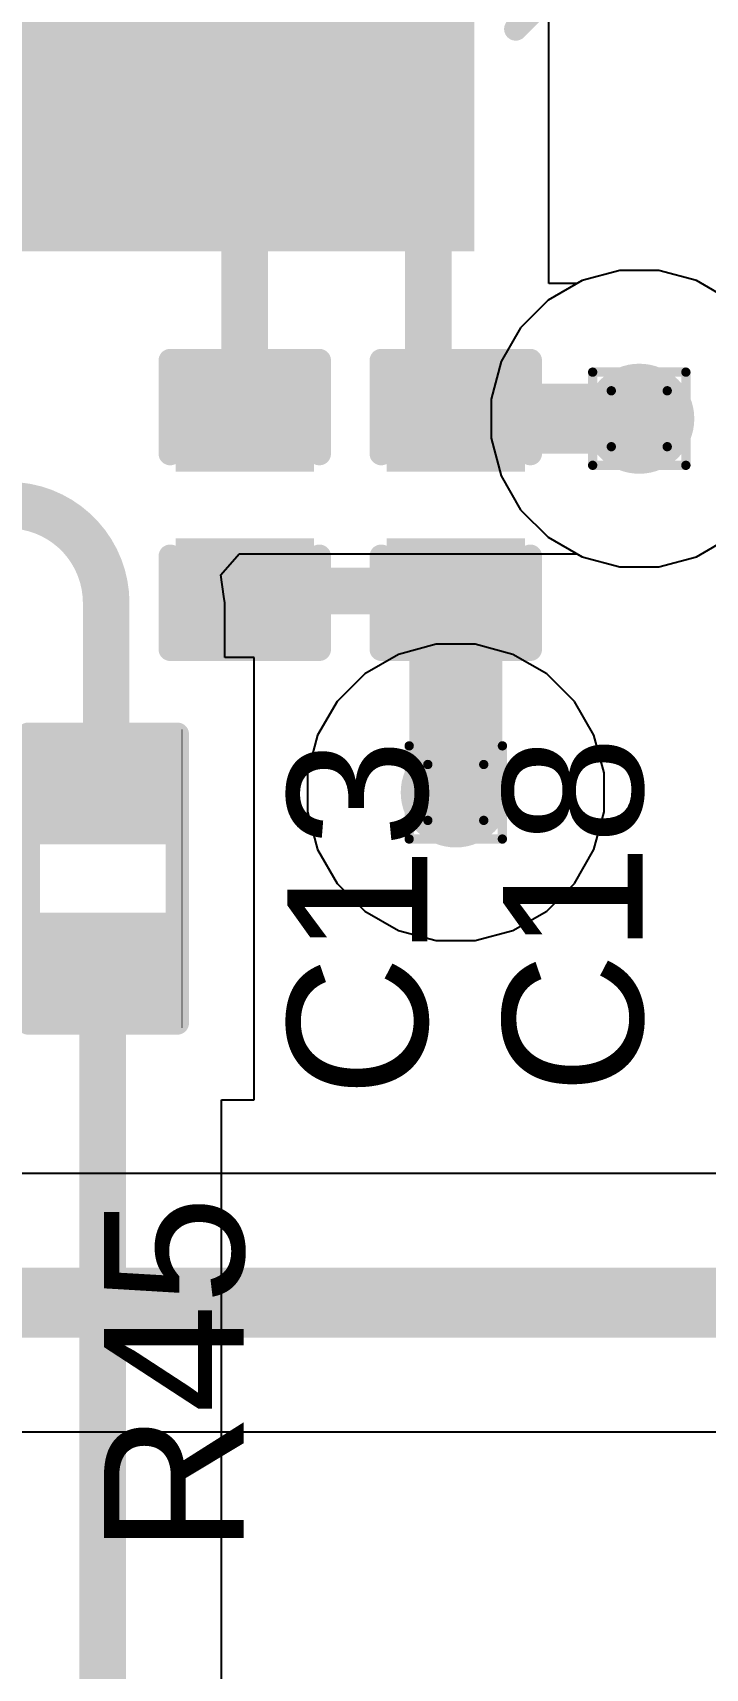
# Model space of a CAD drawing. Header units: inches. Extents: x -5 to 230, y -4 to 159.
# Drawn here: x 34.36 to 38.03, y 19.57 to 28.49 of the extents above; entities that cross this region are included whole.
import ezdxf

# ---------------------------------------------------------------- set-up
doc = ezdxf.new("R2010")
doc.units = ezdxf.units.IN
for name, color, linetype in [('Bottom Layer', 5, 'Continuous'), ('Drill Drawing', 1, 'Continuous'), ('Layer 1', 16, 'Continuous'), ('Layer 2', 76, 'Continuous'), ('Top Layer', 1, 'Continuous'), ('Top Overlay', 2, 'Continuous'), ('Top Paste', 8, 'Continuous'), ('Top Solder', 216, 'Continuous'), ('Via Holes', 16, 'Continuous')]:
    doc.layers.add(name, color=color, linetype=linetype)
doc.styles.add('Arial', font='', dxfattribs={"height": 0.2})
doc.styles.get('Arial').set_extended_font_data('Arial')

# ---------------------------------------------------------------- blocks, each defined once
blk = doc.blocks.new('LQFP_100_71')
at = {"layer": 'Top Layer'}
for points in [[(4.15, -7.15), (4.15, -8.35), (3.85, -8.35), (3.85, -7.15)], [(4.65, -7.15), (4.65, -8.35), (4.35, -8.35), (4.35, -7.15)], [(5.15, -7.15), (5.15, -8.35), (4.85, -8.35), (4.85, -7.15)], [(5.65, -7.15), (5.65, -8.35), (5.35, -8.35), (5.35, -7.15)], [(6.15, -7.15), (6.15, -8.35), (5.85, -8.35), (5.85, -7.15)]]:
    blk.add_hatch(color=1, dxfattribs=at).paths.add_polyline_path(points)
at = {"layer": 'Top Paste'}
for points in [[(4.15, -7.15), (4.15, -8.35), (3.85, -8.35), (3.85, -7.15)], [(4.65, -7.15), (4.65, -8.35), (4.35, -8.35), (4.35, -7.15)], [(5.15, -7.15), (5.15, -8.35), (4.85, -8.35), (4.85, -7.15)], [(5.65, -7.15), (5.65, -8.35), (5.35, -8.35), (5.35, -7.15)], [(6.15, -7.15), (6.15, -8.35), (5.85, -8.35), (5.85, -7.15)]]:
    blk.add_hatch(color=8, dxfattribs=at).paths.add_polyline_path(points)
at = {"layer": 'Top Solder'}
for points in [[(4.2516, -7.0484), (4.2516, -8.4516), (3.7484, -8.4516), (3.7484, -7.0484)], [(4.7516, -7.0484), (4.7516, -8.4516), (4.2484, -8.4516), (4.2484, -7.0484)], [(5.2516, -7.0484), (5.2516, -8.4516), (4.7484, -8.4516), (4.7484, -7.0484)], [(5.7516, -7.0484), (5.7516, -8.4516), (5.2484, -8.4516), (5.2484, -7.0484)], [(6.2516, -7.0484), (6.2516, -8.4516), (5.7484, -8.4516), (5.7484, -7.0484)]]:
    blk.add_hatch(color=216, dxfattribs=at).paths.add_polyline_path(points)
at = {"layer": 'Top Overlay'}
blk.add_lwpolyline([(6.477, -7.239, 0.127, 0.127, 0), (7.239, -6.477, 0.127, 0.127, 0)], format="xyseb", dxfattribs=at)
blk.add_lwpolyline([(6.4452, -7.239, 0.0635, 0.0635, 1), (6.5087, -7.239, 0.0635, 0.0635, 1)], format="xyseb", close=True, dxfattribs=at)
blk = doc.blocks.new('R___0402_135')
at = {"layer": 'Top Layer'}
for points in [[(-0.6985, -0.3175), (-0.6985, 0.3175), (-0.2413, 0.3175), (-0.2413, -0.3175)], [(0.2413, -0.3175), (0.2413, 0.3175), (0.6985, 0.3175), (0.6985, -0.3175)]]:
    blk.add_hatch(color=1, dxfattribs=at).paths.add_polyline_path(points)
at = {"layer": 'Top Paste'}
for points in [[(-0.6985, -0.3175), (-0.6985, 0.3175), (-0.2413, 0.3175), (-0.2413, -0.3175)], [(0.2413, -0.3175), (0.2413, 0.3175), (0.6985, 0.3175), (0.6985, -0.3175)]]:
    blk.add_hatch(color=8, dxfattribs=at).paths.add_polyline_path(points)
at = {"layer": 'Top Solder'}
for points in [[(-0.7535, -0.3725), (-0.7535, 0.3725), (-0.1863, 0.3725), (-0.1863, -0.3725)], [(0.1863, -0.3725), (0.1863, 0.3725), (0.7535, 0.3725), (0.7535, -0.3725)]]:
    blk.add_hatch(color=216, dxfattribs=at).paths.add_polyline_path(points)
at = {"layer": 'Top Overlay'}
for points in [[(-0.7874, 0.4064, 0.127, 0.127, 0), (-0.7874, -0.4064, 0.127, 0.127, 0)], [(-0.7874, 0.4064, 0.127, 0.127, 0), (0.7874, 0.4064, 0.127, 0.127, 0)], [(0.7874, 0.4064, 0.127, 0.127, 0), (0.7874, -0.4064, 0.127, 0.127, 0)], [(-0.7874, -0.4064, 0.127, 0.127, 0), (0.7874, -0.4064, 0.127, 0.127, 0)], [(-0.8128, -0.4318, 0.00323, 0.00323, 0), (0.8128, -0.4318, 0.00323, 0.00323, 0)]]:
    blk.add_lwpolyline(points, format="xyseb", dxfattribs=at)
for points in [[(-0.8191, 0.4064, 0.0635, 0.0635, 1), (-0.7556, 0.4064, 0.0635, 0.0635, 1)], [(-0.8191, 0.4064, 0.0635, 0.0635, 1), (-0.7556, 0.4064, 0.0635, 0.0635, 1)], [(0.7556, 0.4064, 0.0635, 0.0635, 1), (0.8191, 0.4064, 0.0635, 0.0635, 1)], [(0.7556, 0.4064, 0.0635, 0.0635, 1), (0.8191, 0.4064, 0.0635, 0.0635, 1)], [(-0.8191, -0.4064, 0.0635, 0.0635, 1), (-0.7556, -0.4064, 0.0635, 0.0635, 1)], [(-0.8191, -0.4064, 0.0635, 0.0635, 1), (-0.7556, -0.4064, 0.0635, 0.0635, 1)], [(0.7556, -0.4064, 0.0635, 0.0635, 1), (0.8191, -0.4064, 0.0635, 0.0635, 1)], [(0.7556, -0.4064, 0.0635, 0.0635, 1), (0.8191, -0.4064, 0.0635, 0.0635, 1)], [(-0.8136, -0.4318, 0.00161, 0.00161, 1), (-0.812, -0.4318, 0.00161, 0.00161, 1)], [(0.812, -0.4318, 0.00161, 0.00161, 1), (0.8136, -0.4318, 0.00161, 0.00161, 1)]]:
    blk.add_lwpolyline(points, format="xyseb", close=True, dxfattribs=at)
blk = doc.blocks.new('C___0402_245')
at = {"layer": 'Top Layer'}
for points in [[(-0.6985, -0.3175), (-0.6985, 0.3175), (-0.2413, 0.3175), (-0.2413, -0.3175)], [(0.2413, -0.3175), (0.2413, 0.3175), (0.6985, 0.3175), (0.6985, -0.3175)]]:
    blk.add_hatch(color=1, dxfattribs=at).paths.add_polyline_path(points)
at = {"layer": 'Top Paste'}
for points in [[(-0.6985, -0.3175), (-0.6985, 0.3175), (-0.2413, 0.3175), (-0.2413, -0.3175)], [(0.2413, -0.3175), (0.2413, 0.3175), (0.6985, 0.3175), (0.6985, -0.3175)]]:
    blk.add_hatch(color=8, dxfattribs=at).paths.add_polyline_path(points)
at = {"layer": 'Top Solder'}
for points in [[(-0.7585, -0.3775), (-0.7585, 0.3775), (-0.1813, 0.3775), (-0.1813, -0.3775)], [(0.1813, -0.3775), (0.1813, 0.3775), (0.7585, 0.3775), (0.7585, -0.3775)]]:
    blk.add_hatch(color=216, dxfattribs=at).paths.add_polyline_path(points)
at = {"layer": 'Top Overlay'}
for points in [[(-0.7874, 0.4064, 0.127, 0.127, 0), (-0.7874, -0.4064, 0.127, 0.127, 0)], [(-0.7874, 0.4064, 0.127, 0.127, 0), (-0.2794, 0.4064, 0.127, 0.127, 0)], [(0.2794, 0.4064, 0.127, 0.127, 0), (0.7874, 0.4064, 0.127, 0.127, 0)], [(0.7874, 0.4064, 0.127, 0.127, 0), (0.7874, -0.4064, 0.127, 0.127, 0)], [(-0.7874, -0.4064, 0.127, 0.127, 0), (-0.2794, -0.4064, 0.127, 0.127, 0)], [(0.2794, -0.4064, 0.127, 0.127, 0), (0.7874, -0.4064, 0.127, 0.127, 0)]]:
    blk.add_lwpolyline(points, format="xyseb", dxfattribs=at)
for points in [[(-0.8191, 0.4064, 0.0635, 0.0635, 1), (-0.7556, 0.4064, 0.0635, 0.0635, 1)], [(-0.8191, 0.4064, 0.0635, 0.0635, 1), (-0.7556, 0.4064, 0.0635, 0.0635, 1)], [(-0.3111, 0.4064, 0.0635, 0.0635, 1), (-0.2477, 0.4064, 0.0635, 0.0635, 1)], [(0.2477, 0.4064, 0.0635, 0.0635, 1), (0.3111, 0.4064, 0.0635, 0.0635, 1)], [(0.7556, 0.4064, 0.0635, 0.0635, 1), (0.8191, 0.4064, 0.0635, 0.0635, 1)], [(0.7556, 0.4064, 0.0635, 0.0635, 1), (0.8191, 0.4064, 0.0635, 0.0635, 1)], [(-0.8191, -0.4064, 0.0635, 0.0635, 1), (-0.7556, -0.4064, 0.0635, 0.0635, 1)], [(-0.8191, -0.4064, 0.0635, 0.0635, 1), (-0.7556, -0.4064, 0.0635, 0.0635, 1)], [(-0.3111, -0.4064, 0.0635, 0.0635, 1), (-0.2477, -0.4064, 0.0635, 0.0635, 1)], [(0.2477, -0.4064, 0.0635, 0.0635, 1), (0.3111, -0.4064, 0.0635, 0.0635, 1)], [(0.7556, -0.4064, 0.0635, 0.0635, 1), (0.8191, -0.4064, 0.0635, 0.0635, 1)], [(0.7556, -0.4064, 0.0635, 0.0635, 1), (0.8191, -0.4064, 0.0635, 0.0635, 1)]]:
    blk.add_lwpolyline(points, format="xyseb", close=True, dxfattribs=at)
blk = doc.blocks.new('C___0402_250')
at = {"layer": 'Top Layer'}
for points in [[(-0.6985, -0.3175), (-0.6985, 0.3175), (-0.2413, 0.3175), (-0.2413, -0.3175)], [(0.2413, -0.3175), (0.2413, 0.3175), (0.6985, 0.3175), (0.6985, -0.3175)]]:
    blk.add_hatch(color=1, dxfattribs=at).paths.add_polyline_path(points)
at = {"layer": 'Top Paste'}
for points in [[(-0.6985, -0.3175), (-0.6985, 0.3175), (-0.2413, 0.3175), (-0.2413, -0.3175)], [(0.2413, -0.3175), (0.2413, 0.3175), (0.6985, 0.3175), (0.6985, -0.3175)]]:
    blk.add_hatch(color=8, dxfattribs=at).paths.add_polyline_path(points)
at = {"layer": 'Top Solder'}
for points in [[(-0.7585, -0.3775), (-0.7585, 0.3775), (-0.1813, 0.3775), (-0.1813, -0.3775)], [(0.1813, -0.3775), (0.1813, 0.3775), (0.7585, 0.3775), (0.7585, -0.3775)]]:
    blk.add_hatch(color=216, dxfattribs=at).paths.add_polyline_path(points)
at = {"layer": 'Top Overlay'}
for points in [[(-0.7874, -0.4064, 0.127, 0.127, 0), (-0.7874, 0.4064, 0.127, 0.127, 0)], [(-0.2794, 0.4064, 0.127, 0.127, 0), (-0.7874, 0.4064, 0.127, 0.127, 0)], [(0.7874, 0.4064, 0.127, 0.127, 0), (0.2794, 0.4064, 0.127, 0.127, 0)], [(0.7874, -0.4064, 0.127, 0.127, 0), (0.7874, 0.4064, 0.127, 0.127, 0)], [(-0.2794, -0.4064, 0.127, 0.127, 0), (-0.7874, -0.4064, 0.127, 0.127, 0)], [(0.7874, -0.4064, 0.127, 0.127, 0), (0.2794, -0.4064, 0.127, 0.127, 0)]]:
    blk.add_lwpolyline(points, format="xyseb", dxfattribs=at)
for points in [[(-0.8191, 0.4064, 0.0635, 0.0635, 1), (-0.7556, 0.4064, 0.0635, 0.0635, 1)], [(-0.8191, 0.4064, 0.0635, 0.0635, 1), (-0.7556, 0.4064, 0.0635, 0.0635, 1)], [(-0.3111, 0.4064, 0.0635, 0.0635, 1), (-0.2477, 0.4064, 0.0635, 0.0635, 1)], [(0.2477, 0.4064, 0.0635, 0.0635, 1), (0.3111, 0.4064, 0.0635, 0.0635, 1)], [(0.7556, 0.4064, 0.0635, 0.0635, 1), (0.8191, 0.4064, 0.0635, 0.0635, 1)], [(0.7556, 0.4064, 0.0635, 0.0635, 1), (0.8191, 0.4064, 0.0635, 0.0635, 1)], [(-0.8191, -0.4064, 0.0635, 0.0635, 1), (-0.7556, -0.4064, 0.0635, 0.0635, 1)], [(-0.8191, -0.4064, 0.0635, 0.0635, 1), (-0.7556, -0.4064, 0.0635, 0.0635, 1)], [(-0.3111, -0.4064, 0.0635, 0.0635, 1), (-0.2477, -0.4064, 0.0635, 0.0635, 1)], [(0.2477, -0.4064, 0.0635, 0.0635, 1), (0.3111, -0.4064, 0.0635, 0.0635, 1)], [(0.7556, -0.4064, 0.0635, 0.0635, 1), (0.8191, -0.4064, 0.0635, 0.0635, 1)], [(0.7556, -0.4064, 0.0635, 0.0635, 1), (0.8191, -0.4064, 0.0635, 0.0635, 1)]]:
    blk.add_lwpolyline(points, format="xyseb", close=True, dxfattribs=at)

msp = doc.modelspace()

# ---------------------------------------------------------------- hatches: boundary and pattern name
at = {"layer": 'Bottom Layer'}
h = msp.add_hatch(color=5, dxfattribs=at)
edge = h.paths.add_edge_path()
edge.add_arc((37.6661, 26.3834), 0.3, 0, 360)
h = msp.add_hatch(color=5, dxfattribs=at)
edge = h.paths.add_edge_path()
edge.add_arc((36.6661, 24.3459), 0.3, 0, 360)
at = {"layer": 'Layer 1'}
h = msp.add_hatch(color=16, dxfattribs=at)
edge = h.paths.add_edge_path()
edge.add_arc((37.6661, 26.3834), 0.3, 0, 360)
h = msp.add_hatch(color=16, dxfattribs=at)
edge = h.paths.add_edge_path()
edge.add_arc((36.6661, 24.3459), 0.3, 0, 360)
at = {"layer": 'Layer 2'}
h = msp.add_hatch(color=76, dxfattribs=at)
edge = h.paths.add_edge_path()
edge.add_arc((37.6661, 26.3834), 0.3, 0, 360)
h = msp.add_hatch(color=76, dxfattribs=at)
edge = h.paths.add_edge_path()
edge.add_arc((36.6661, 24.3459), 0.3, 0, 360)
at = {"layer": 'Top Layer'}
h = msp.add_hatch(color=1, dxfattribs=at)
edge = h.paths.add_edge_path()
edge.add_arc((37.6661, 26.3834), 0.3, 0, 360)
h = msp.add_hatch(color=1, dxfattribs=at)
edge = h.paths.add_edge_path()
edge.add_arc((36.6661, 24.3459), 0.3, 0, 360)
at = {"layer": 'Via Holes'}
h = msp.add_hatch(color=7, dxfattribs=at)
edge = h.paths.add_edge_path()
edge.add_arc((37.6661, 26.3834), 0.15, 0, 360)
h = msp.add_hatch(color=7, dxfattribs=at)
edge = h.paths.add_edge_path()
edge.add_arc((36.6661, 24.3459), 0.15, 0, 360)

# ---------------------------------------------------------------- linework, layer by layer
at = {"layer": 'Bottom Layer'}
for p, q in [((37.3542, 27.1363), (37.1699, 27.0299)), ((37.5597, 27.1914), (37.3542, 27.1363)), ((37.7724, 27.1914), (37.5597, 27.1914)), ((37.9779, 27.1363), (37.7724, 27.1914)), ((38.1622, 27.0299), (37.9779, 27.1363)), ((37.1699, 27.0299), (37.0195, 26.8795)), ((37.0195, 26.8795), (36.9131, 26.6953)), ((36.9131, 26.6953), (36.8581, 26.4898)), ((36.8581, 26.4898), (36.8581, 26.277)), ((36.8581, 26.277), (36.9131, 26.0715)), ((36.9131, 26.0715), (37.0195, 25.8873)), ((37.0195, 25.8873), (37.1699, 25.7368)), ((37.1699, 25.7368), (37.3542, 25.6304)), ((37.9779, 25.6304), (38.1622, 25.7368)), ((37.3542, 25.6304), (37.5597, 25.5754)), ((37.7724, 25.5754), (37.9779, 25.6304)), ((37.5597, 25.5754), (37.7724, 25.5754)), ((39.7116, 22.2691), (30.8241, 22.2691)), ((33.4697, 20.8601), (39.5912, 20.8601))]:
    msp.add_line(p, q, dxfattribs=at)
msp.add_lwpolyline([(30.4283, 21.5646, 0.381, 0.381, 0), (39.7116, 21.5646, 0.381, 0.381, 0)], format="xyseb", dxfattribs=at)
at = {"layer": 'Drill Drawing'}
for points in [[(37.4121, 26.6374, 0.0508, 0.0508, 0), (37.9201, 26.6374, 0.0508, 0.0508, 0)], [(37.4121, 26.1294, 0.0508, 0.0508, 0), (37.4121, 26.6374, 0.0508, 0.0508, 0)], [(37.9201, 26.1294, 0.0508, 0.0508, 0), (37.9201, 26.6374, 0.0508, 0.0508, 0)], [(37.5137, 26.5358, 0.0508, 0.0508, 0), (37.8185, 26.5358, 0.0508, 0.0508, 0)], [(37.5137, 26.231, 0.0508, 0.0508, 0), (37.5137, 26.5358, 0.0508, 0.0508, 0)], [(37.8185, 26.231, 0.0508, 0.0508, 0), (37.8185, 26.5358, 0.0508, 0.0508, 0)], [(37.5137, 26.231, 0.0508, 0.0508, 0), (37.8185, 26.231, 0.0508, 0.0508, 0)], [(37.4121, 26.1294, 0.0508, 0.0508, 0), (37.9201, 26.1294, 0.0508, 0.0508, 0)], [(36.4121, 24.5999, 0.0508, 0.0508, 0), (36.9201, 24.5999, 0.0508, 0.0508, 0)], [(36.4121, 24.0919, 0.0508, 0.0508, 0), (36.4121, 24.5999, 0.0508, 0.0508, 0)], [(36.9201, 24.0919, 0.0508, 0.0508, 0), (36.9201, 24.5999, 0.0508, 0.0508, 0)], [(36.5137, 24.4983, 0.0508, 0.0508, 0), (36.8185, 24.4983, 0.0508, 0.0508, 0)], [(36.5137, 24.1935, 0.0508, 0.0508, 0), (36.5137, 24.4983, 0.0508, 0.0508, 0)], [(36.8185, 24.1935, 0.0508, 0.0508, 0), (36.8185, 24.4983, 0.0508, 0.0508, 0)], [(36.5137, 24.1935, 0.0508, 0.0508, 0), (36.8185, 24.1935, 0.0508, 0.0508, 0)], [(36.4121, 24.0919, 0.0508, 0.0508, 0), (36.9201, 24.0919, 0.0508, 0.0508, 0)]]:
    msp.add_lwpolyline(points, format="xyseb", dxfattribs=at)
for points in [[(37.3994, 26.6374, 0.0254, 0.0254, 1), (37.4248, 26.6374, 0.0254, 0.0254, 1)], [(37.3994, 26.6374, 0.0254, 0.0254, 1), (37.4248, 26.6374, 0.0254, 0.0254, 1)], [(37.9074, 26.6374, 0.0254, 0.0254, 1), (37.9328, 26.6374, 0.0254, 0.0254, 1)], [(37.9074, 26.6374, 0.0254, 0.0254, 1), (37.9328, 26.6374, 0.0254, 0.0254, 1)], [(37.501, 26.5358, 0.0254, 0.0254, 1), (37.5264, 26.5358, 0.0254, 0.0254, 1)], [(37.501, 26.5358, 0.0254, 0.0254, 1), (37.5264, 26.5358, 0.0254, 0.0254, 1)], [(37.8058, 26.5358, 0.0254, 0.0254, 1), (37.8312, 26.5358, 0.0254, 0.0254, 1)], [(37.8058, 26.5358, 0.0254, 0.0254, 1), (37.8312, 26.5358, 0.0254, 0.0254, 1)], [(37.501, 26.231, 0.0254, 0.0254, 1), (37.5264, 26.231, 0.0254, 0.0254, 1)], [(37.501, 26.231, 0.0254, 0.0254, 1), (37.5264, 26.231, 0.0254, 0.0254, 1)], [(37.8058, 26.231, 0.0254, 0.0254, 1), (37.8312, 26.231, 0.0254, 0.0254, 1)], [(37.8058, 26.231, 0.0254, 0.0254, 1), (37.8312, 26.231, 0.0254, 0.0254, 1)], [(37.3994, 26.1294, 0.0254, 0.0254, 1), (37.4248, 26.1294, 0.0254, 0.0254, 1)], [(37.3994, 26.1294, 0.0254, 0.0254, 1), (37.4248, 26.1294, 0.0254, 0.0254, 1)], [(37.9074, 26.1294, 0.0254, 0.0254, 1), (37.9328, 26.1294, 0.0254, 0.0254, 1)], [(37.9074, 26.1294, 0.0254, 0.0254, 1), (37.9328, 26.1294, 0.0254, 0.0254, 1)], [(36.3994, 24.5999, 0.0254, 0.0254, 1), (36.4248, 24.5999, 0.0254, 0.0254, 1)], [(36.3994, 24.5999, 0.0254, 0.0254, 1), (36.4248, 24.5999, 0.0254, 0.0254, 1)], [(36.9074, 24.5999, 0.0254, 0.0254, 1), (36.9328, 24.5999, 0.0254, 0.0254, 1)], [(36.9074, 24.5999, 0.0254, 0.0254, 1), (36.9328, 24.5999, 0.0254, 0.0254, 1)], [(36.501, 24.4983, 0.0254, 0.0254, 1), (36.5264, 24.4983, 0.0254, 0.0254, 1)], [(36.501, 24.4983, 0.0254, 0.0254, 1), (36.5264, 24.4983, 0.0254, 0.0254, 1)], [(36.8058, 24.4983, 0.0254, 0.0254, 1), (36.8312, 24.4983, 0.0254, 0.0254, 1)], [(36.8058, 24.4983, 0.0254, 0.0254, 1), (36.8312, 24.4983, 0.0254, 0.0254, 1)], [(36.501, 24.1935, 0.0254, 0.0254, 1), (36.5264, 24.1935, 0.0254, 0.0254, 1)], [(36.501, 24.1935, 0.0254, 0.0254, 1), (36.5264, 24.1935, 0.0254, 0.0254, 1)], [(36.8058, 24.1935, 0.0254, 0.0254, 1), (36.8312, 24.1935, 0.0254, 0.0254, 1)], [(36.8058, 24.1935, 0.0254, 0.0254, 1), (36.8312, 24.1935, 0.0254, 0.0254, 1)], [(36.3994, 24.0919, 0.0254, 0.0254, 1), (36.4248, 24.0919, 0.0254, 0.0254, 1)], [(36.3994, 24.0919, 0.0254, 0.0254, 1), (36.4248, 24.0919, 0.0254, 0.0254, 1)], [(36.9074, 24.0919, 0.0254, 0.0254, 1), (36.9328, 24.0919, 0.0254, 0.0254, 1)], [(36.9074, 24.0919, 0.0254, 0.0254, 1), (36.9328, 24.0919, 0.0254, 0.0254, 1)]]:
    msp.add_lwpolyline(points, format="xyseb", close=True, dxfattribs=at)
at = {"layer": 'Layer 1'}
for p, q in [((37.3542, 27.1363), (37.1699, 27.0299)), ((37.5597, 27.1914), (37.3542, 27.1363)), ((37.7724, 27.1914), (37.5597, 27.1914)), ((37.9779, 27.1363), (37.7724, 27.1914)), ((38.1622, 27.0299), (37.9779, 27.1363)), ((37.1699, 27.0299), (37.0195, 26.8795)), ((37.0195, 26.8795), (36.9131, 26.6953)), ((36.9131, 26.6953), (36.8581, 26.4898)), ((36.8581, 26.4898), (36.8581, 26.277)), ((36.8581, 26.277), (36.9131, 26.0715)), ((36.9131, 26.0715), (37.0195, 25.8873)), ((37.0195, 25.8873), (37.1699, 25.7368)), ((37.1699, 25.7368), (37.3542, 25.6304)), ((37.9779, 25.6304), (38.1622, 25.7368)), ((37.3542, 25.6304), (37.5597, 25.5754)), ((37.7724, 25.5754), (37.9779, 25.6304)), ((37.5597, 25.5754), (37.7724, 25.5754))]:
    msp.add_line(p, q, dxfattribs=at)
at = {"layer": 'Layer 2'}
for p, q in [((36.5597, 25.1539), (36.3542, 25.0988)), ((36.7724, 25.1539), (36.5597, 25.1539)), ((36.9779, 25.0988), (36.7724, 25.1539)), ((36.3542, 25.0988), (36.1699, 24.9925)), ((37.1622, 24.9925), (36.9779, 25.0988)), ((36.1699, 24.9925), (36.0195, 24.842)), ((37.3126, 24.842), (37.1622, 24.9925)), ((36.0195, 24.842), (35.9131, 24.6578)), ((37.419, 24.6578), (37.3126, 24.842)), ((35.9131, 24.6578), (35.8581, 24.4523)), ((37.4741, 24.4523), (37.419, 24.6578)), ((35.8581, 24.4523), (35.8581, 24.2395)), ((37.4741, 24.2395), (37.4741, 24.4523)), ((35.8581, 24.2395), (35.9131, 24.034)), ((37.419, 24.034), (37.4741, 24.2395)), ((35.9131, 24.034), (36.0195, 23.8498)), ((37.3126, 23.8498), (37.419, 24.034)), ((36.0195, 23.8498), (36.1699, 23.6993)), ((37.1622, 23.6993), (37.3126, 23.8498)), ((36.1699, 23.6993), (36.3542, 23.593)), ((36.9779, 23.593), (37.1622, 23.6993)), ((36.3542, 23.593), (36.5597, 23.5379)), ((36.7724, 23.5379), (36.9779, 23.593)), ((36.5597, 23.5379), (36.7724, 23.5379))]:
    msp.add_line(p, q, dxfattribs=at)
at = {"layer": 'Top Layer'}
for p, q in [((37.1741, 27.12), (37.1741, 28.9594)), ((37.3259, 27.12), (37.1741, 27.12)), ((37.3542, 27.1363), (37.3259, 27.12)), ((37.5597, 27.1914), (37.3542, 27.1363)), ((37.7724, 27.1914), (37.5597, 27.1914)), ((37.9779, 27.1363), (37.7724, 27.1914)), ((38.1622, 27.0299), (37.9779, 27.1363)), ((37.9779, 25.6304), (38.1622, 25.7368)), ((35.3857, 25.5322), (35.4862, 25.6468)), ((35.4862, 25.6468), (37.3259, 25.6468)), ((37.3259, 25.6468), (37.3542, 25.6304)), ((37.3542, 25.6304), (37.5597, 25.5754)), ((37.7724, 25.5754), (37.9779, 25.6304)), ((35.4012, 25.4143), (35.3857, 25.5322)), ((37.5597, 25.5754), (37.7724, 25.5754)), ((35.4082, 25.3792), (35.4012, 25.4143)), ((35.4082, 25.0825), (35.4082, 25.3792)), ((35.5678, 25.0825), (35.4082, 25.0825)), ((35.5678, 23.6093), (35.5678, 25.0825)), ((35.5678, 22.6695), (35.5678, 23.6093)), ((35.3897, 19.3975), (35.3897, 22.6695)), ((35.3897, 22.6695), (35.5678, 22.6695))]:
    msp.add_line(p, q, dxfattribs=at)
for points in [[(36.0161, 27.9972, 0.254, 0.254, 0), (36.0161, 29.3103, 0.254, 0.254, 0)], [(35.5161, 26.3834, 0.254, 0.254, 0), (35.5161, 27.9972, 0.254, 0.254, 0)], [(36.5161, 26.5334, 0.254, 0.254, 0), (36.5161, 27.9972, 0.254, 0.254, 0)], [(36.6661, 26.3834, 0.254, 0.254, -0.414214), (36.5161, 26.5334, 0.254, 0.254, 0)], [(36.6661, 26.3834, 0.381, 0.381, 0), (37.6661, 26.3834, 0.381, 0.381, 0)], [(34.2278, 25.9122, 0.254, 0.254, -0.414214), (34.7608, 25.3792, 0.254, 0.254, 0)], [(36.6661, 24.3459, 0.508, 0.508, 0), (36.6661, 25.3656, 0.508, 0.508, 0)], [(34.7608, 24.3459, 0.254, 0.254, 0), (34.7608, 25.3792, 0.254, 0.254, 0)], [(35.5161, 25.4436, 0.254, 0.254, 0), (36.6661, 25.4436, 0.254, 0.254, 0)], [(34.7423, 19.3975, 0.254, 0.254, 0), (34.7423, 23.4061, 0.254, 0.254, 0)]]:
    msp.add_lwpolyline(points, format="xyseb", dxfattribs=at)
for points in [[(35.4526, 27.9972, 0.127, 0.127, 1), (35.5796, 27.9972, 0.127, 0.127, 1)], [(35.9526, 27.9972, 0.127, 0.127, 1), (36.0796, 27.9972, 0.127, 0.127, 1)], [(36.4526, 27.9972, 0.127, 0.127, 1), (36.5796, 27.9972, 0.127, 0.127, 1)], [(36.4526, 26.5334, 0.127, 0.127, 1), (36.5796, 26.5334, 0.127, 0.127, 1)], [(36.4526, 26.5334, 0.127, 0.127, 1), (36.5796, 26.5334, 0.127, 0.127, 1)], [(36.5708, 26.3834, 0.1905, 0.1905, 1), (36.7613, 26.3834, 0.1905, 0.1905, 1)], [(37.5708, 26.3834, 0.1905, 0.1905, 1), (37.7613, 26.3834, 0.1905, 0.1905, 1)], [(35.4526, 26.3834, 0.127, 0.127, 1), (35.5796, 26.3834, 0.127, 0.127, 1)], [(36.6026, 26.3834, 0.127, 0.127, 1), (36.7296, 26.3834, 0.127, 0.127, 1)], [(36.5391, 25.3656, 0.254, 0.254, 1), (36.7931, 25.3656, 0.254, 0.254, 1)], [(34.6973, 25.3792, 0.127, 0.127, 1), (34.8243, 25.3792, 0.127, 0.127, 1)], [(34.6973, 25.3792, 0.127, 0.127, 1), (34.8243, 25.3792, 0.127, 0.127, 1)], [(35.4526, 25.4436, 0.127, 0.127, 1), (35.5796, 25.4436, 0.127, 0.127, 1)], [(36.6026, 25.4436, 0.127, 0.127, 1), (36.7296, 25.4436, 0.127, 0.127, 1)], [(36.5391, 24.3459, 0.254, 0.254, 1), (36.7931, 24.3459, 0.254, 0.254, 1)], [(34.6973, 24.3459, 0.127, 0.127, 1), (34.8243, 24.3459, 0.127, 0.127, 1)], [(34.6788, 23.4061, 0.127, 0.127, 1), (34.8058, 23.4061, 0.127, 0.127, 1)]]:
    msp.add_lwpolyline(points, format="xyseb", close=True, dxfattribs=at)

# ---------------------------------------------------------------- block references
msp.add_blockref('LQFP_100_71', (30.5161, 35.7472))
for name, p, rotation in [('C___0402_250', (35.5161, 25.9135), 270), ('C___0402_245', (36.6661, 25.9135), 90), ('R___0402_135', (34.7423, 23.876), 90)]:
    msp.add_blockref(name, p, dxfattribs=dict(rotation=rotation))

# ---------------------------------------------------------------- texts
at = {"layer": 'Top Overlay', "style": 'Arial'}
for s, p in [('C13', (36.5108, 22.6849)), ('C18', (37.6852, 22.7008)), ('R45', (35.5109, 20.1933))]:
    msp.add_text(s, height=0.762, rotation=90, dxfattribs=at).set_placement(p)

doc.saveas('drawing.dxf')
